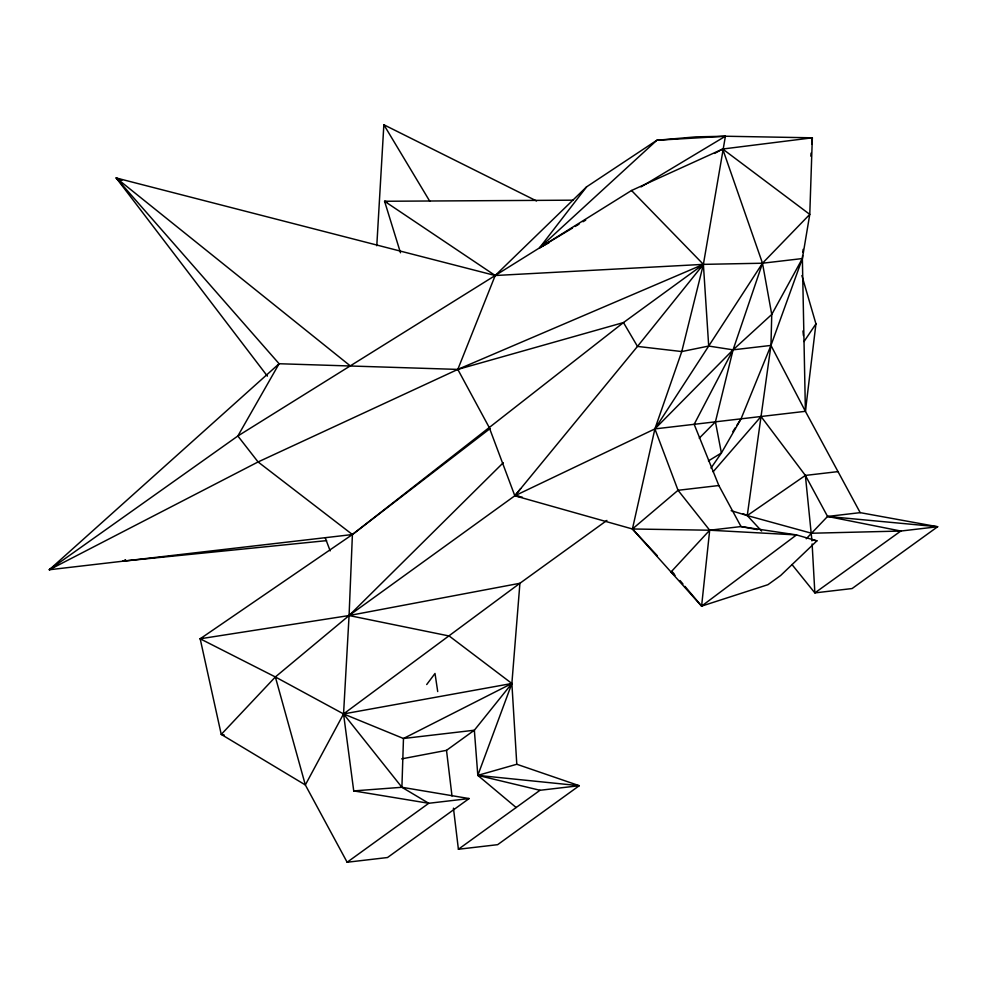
<?xml version="1.0" encoding="UTF-8"?>
<svg xmlns="http://www.w3.org/2000/svg" width="987" height="987" viewBox="0 0 987 987"><rect width="100%" height="100%" fill="white"/><g stroke="black" fill="none" stroke-linecap="round" stroke-linejoin="round"><path stroke-width="1.48" d="M490.12 428.531L352.408 534.535L200.176 638.786L275.361 676.959L305.341 784.949L347.14 862.243L387.509 857.53L469.121 798.557L428.753 803.282L401.906 787.281L403.473 738.498L511.871 683.485L519.915 583.28L606.906 520.42M802.628 255.51L802.369 258.557L762.495 263.221L703.386 264.368L623.476 322.564L352.408 534.535L49.35 569.746L258.076 461.953L457.808 369.409L495.203 275.509L586.562 186.876L656.861 140.253L695.995 136.86L725.408 136.231L812.338 137.81L809.772 214.389L802.369 258.557L770.958 345.425L741.04 418.846L721.398 452.996L710.985 468.085M376.787 245.751L383.857 124.757L536.521 200.941M802.875 252.45L803.122 249.39M810.821 156.156L811.067 153.096M811.832 143.929L812.338 137.81L722.706 149.025L631.52 190.503L237.855 435.995L49.35 569.746L52.188 568.549M791.993 564.552L814.855 592.903L852.102 588.548L937.65 526.737L860.195 512.648L805.404 411.32L770.958 345.425L733.07 349.842L708.703 346.055L681.77 351.557L637.479 346.412L623.476 322.564L457.808 369.409L279.099 363.734L237.855 435.995L258.076 461.953L352.408 534.535L349.077 615.543L343.55 713.934L305.341 784.949L221.248 734.414L275.361 676.959L349.077 615.543L514.819 495.782L632.433 528.983L709.69 530.216L741.027 526.564L796.509 534.917L816.94 540.827L780.655 575.495L767.923 584.686L701.597 606.129L709.69 530.216L678.044 490.292L654.899 428.901L681.77 351.557L703.386 264.368L725.408 136.231L656.861 140.253L539.544 247.848L549.043 242.728M708.703 346.055L703.386 264.368L457.808 369.409L489.244 427.531L514.819 495.782L654.899 428.901L805.404 411.32L815.941 323.859L801.9 275.583M811.869 140.857L812.338 137.81M714.563 153.417L722.706 149.025L809.772 214.389L762.495 263.221L654.899 428.901L632.433 528.983L701.597 606.129L796.509 534.917L709.69 530.216L671 571.991L675.071 575.347M708.407 460.917L721.398 452.996L715.427 421.831L733.07 349.842L762.495 263.221L722.706 149.025M224.259 735.068L221.248 734.414L200.176 638.786L349.077 615.543L449.184 635.998L511.871 683.485L477.819 775.375L516.152 807.514M805.404 411.32L802.369 258.557L771.748 314.471L733.07 349.842L694.169 424.311L718.844 485.53L741.027 526.564L757.399 529.637M732.835 431.652L735.29 427.803M736.931 425.249L741.04 418.846M804.023 341.564L815.941 323.859M426.705 684.534L435.008 673.467L437.71 691.554M586.562 186.876L539.544 247.848L572.497 228.059M453.452 808.168L458.4 849.252L497.645 844.675L579.258 785.701L516.793 764.259L511.871 683.485L474.352 730.22L446.506 750.342L401.672 758.88M520.655 488.627L514.819 495.782L522.382 497.226M700.474 267.946L703.386 264.368L631.52 190.503M713.132 471.774L761.039 416.502L770.958 345.425L771.748 314.471L762.495 263.221M806.243 538.754L827.562 516.448L860.195 512.648M699.24 438.216L715.427 421.831M654.899 428.901L733.07 349.842M503.271 462.718L349.077 615.543L519.915 583.28L343.55 713.934L353.728 790.908L428.753 803.282L347.14 862.243M701.202 266.539L703.386 264.368L495.203 275.509L116.244 177.981L267.391 376.133M700.943 266.243L703.386 264.368L637.479 346.412L514.819 495.782L519.298 496.338M458.4 849.252L540.012 790.279L579.258 785.701L477.819 775.375L474.352 730.22L403.473 738.498L343.55 713.934L275.361 676.959M54.359 566.168L49.35 569.746L279.099 363.734L116.244 177.981L121.907 180.387M838 471.613L805.38 475.426L747.258 515.572L731.157 510.686M575.137 226.479L579.098 224.098M583.046 221.73L585.686 220.15M641.044 186.901L725.408 136.231M326.598 540.629L122.721 561.184L125.571 560.024M122.721 561.184L125.62 560.147M200.176 638.786L203.075 637.824M516.793 764.259L477.819 775.375L540.012 790.279M511.871 683.485L343.55 713.934L401.906 787.281L469.121 798.557M718.844 485.53L678.044 490.292L632.433 528.983L657.367 555.804M353.728 790.908L401.906 787.281M573.274 200.176L384.572 201.262L400.488 252.771M761.606 531.031L747.258 515.572L761.039 416.502L805.38 475.426L827.562 516.448L937.65 526.737L900.81 531.043L811.524 533.239L747.258 515.572L743.088 513.672M812.474 539.988L816.94 540.827M827.562 516.448L900.81 531.043L814.855 592.903L812.128 543.948M387.583 201.891L384.572 201.262L495.203 275.509M116.244 177.981L350.286 365.881M671.9 571.448L673.985 573.681M680.043 580.529L682.979 584.02M684.941 586.34L701.597 606.129M383.857 124.757L429.74 201.2M325.328 538.051L330.176 550.882M446.506 750.342L451.997 795.991M805.38 475.426L811.956 540.888M802.962 330.953L803.418 335.506"/></g></svg>
